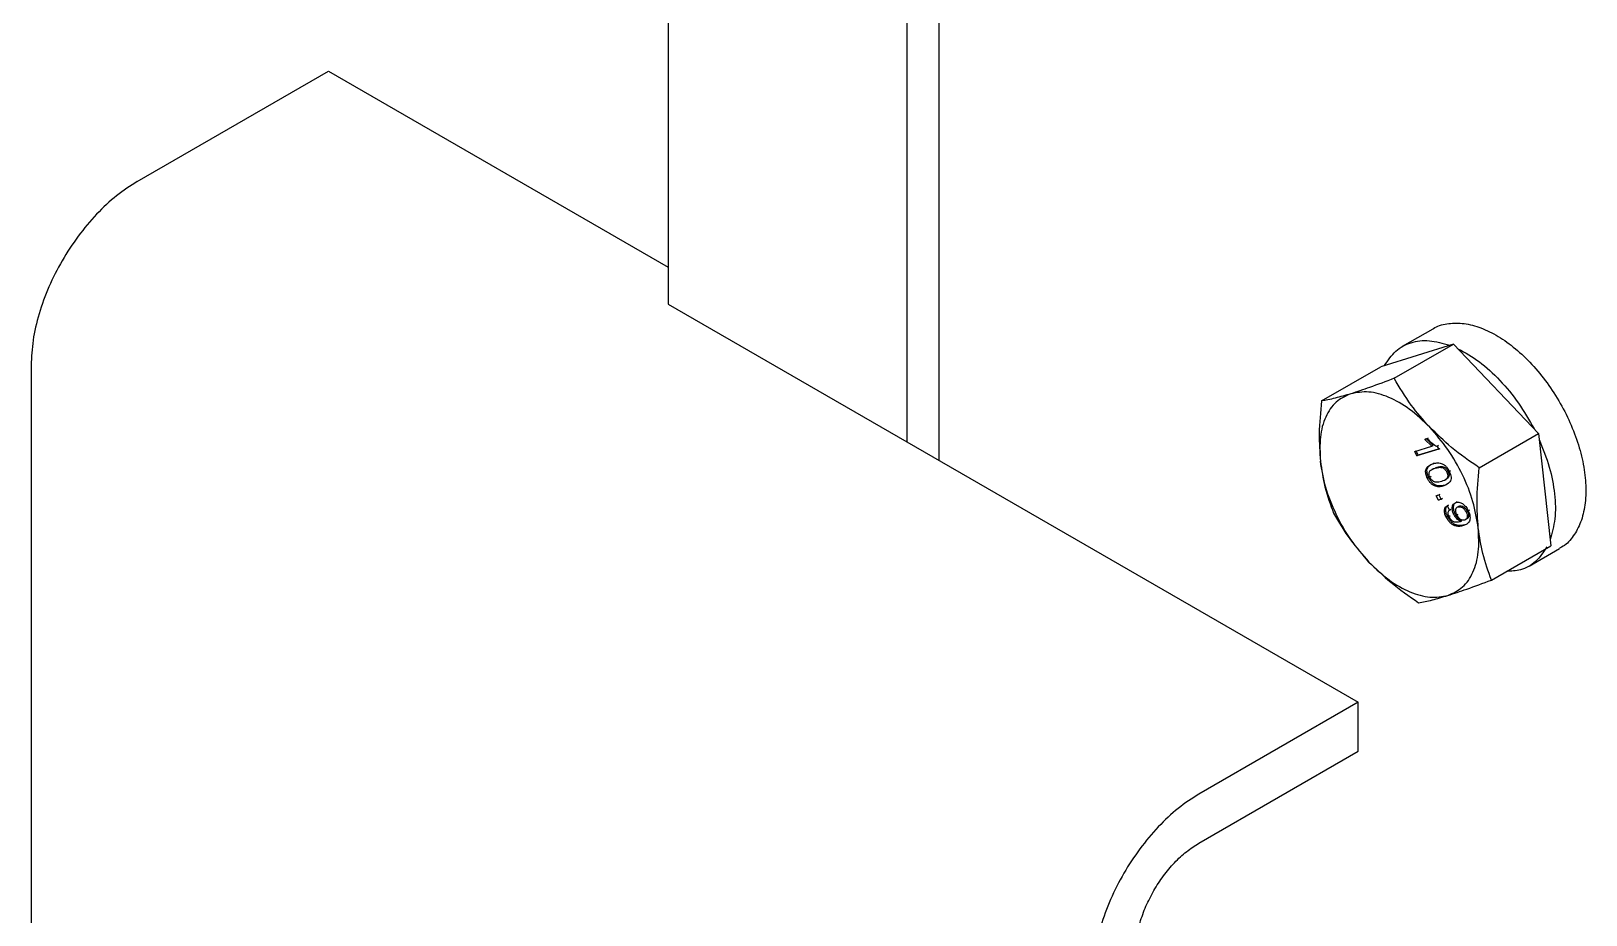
# Model space of a CAD drawing. Header units: millimetres. Extents: x 861 to 27901, y 673 to 17923.
# Drawn here: x 23436.2 to 23600.4, y 7315.2 to 7408.6 of the extents above; entities that cross this region are included whole.
import ezdxf

# ---------------------------------------------------------------- set-up
doc = ezdxf.new("R2010")
doc.units = ezdxf.units.MM
doc.header["$LTSCALE"] = 33.3

msp = doc.modelspace()

# ---------------------------------------------------------------- linework, layer by layer
at = {"color": 7, "linetype": 'Continuous', "lineweight": 25}
for p, q in [((23532.1, 7473.94), (23532.1, 7363.24)), ((23528.74, 7472), (23528.74, 7365.18)), ((23503.51, 7457.43), (23503.51, 7379.74)), ((23447.45, 7392.69), (23467.63, 7404.34)), ((23467.63, 7404.34), (23503.51, 7383.63)), ((23503.51, 7379.74), (23576.4, 7337.67)), ((23584.28, 7377.1), (23581.06, 7375.25)), ((23586.47, 7375.51), (23578.78, 7373.11)), ((23580.21, 7371.89), (23586.47, 7375.51)), ((23586.47, 7375.51), (23595.45, 7366.05)), ((23436.24, 7373.27), (23436.24, 7308.53)), ((23572.52, 7369.5), (23578.78, 7373.11)), ((23583.42, 7365.44), (23583.69, 7365.53)), ((23583.42, 7365.44), (23583.57, 7365.53)), ((23584.17, 7364.71), (23583.42, 7365.44)), ((23584.31, 7364.79), (23583.57, 7365.53)), ((23583.69, 7365.53), (23583.83, 7365.61)), ((23589.19, 7362.44), (23595.45, 7366.05)), ((23595.45, 7366.05), (23596.73, 7354.19)), ((23582.39, 7364.15), (23584.17, 7364.71)), ((23582.39, 7364.15), (23582.53, 7364.23)), ((23582.61, 7363.69), (23582.39, 7364.15)), ((23582.75, 7363.77), (23582.53, 7364.23)), ((23584.9, 7364.4), (23582.61, 7363.69)), ((23582.61, 7363.69), (23582.75, 7363.77)), ((23584.85, 7364.42), (23582.75, 7363.77)), ((23584.17, 7364.71), (23584.31, 7364.79)), ((23584.89, 7364.78), (23584.75, 7364.7)), ((23584.75, 7364.7), (23584.9, 7364.4)), ((23584.9, 7364.4), (23585.04, 7364.48)), ((23583.54, 7362.22), (23583.68, 7362.3)), ((23584.33, 7362.34), (23584.19, 7362.26)), ((23584.3, 7362.87), (23584.44, 7362.95)), ((23584.34, 7362.32), (23584.67, 7362.48)), ((23584.67, 7362.48), (23584.53, 7362.4)), ((23585.37, 7362.42), (23585.51, 7362.5)), ((23585.9, 7362.06), (23585.76, 7361.98)), ((23586.02, 7362.06), (23586.16, 7362.14)), ((23583.85, 7361.42), (23583.71, 7361.34)), ((23584.11, 7361.5), (23583.97, 7361.42)), ((23585.54, 7361.13), (23585.68, 7361.21)), ((23584.64, 7359.47), (23584.93, 7359.57)), ((23584.64, 7359.47), (23584.78, 7359.56)), ((23584.87, 7359.01), (23584.64, 7359.47)), ((23585.16, 7359.1), (23584.87, 7359.01)), ((23584.87, 7359.01), (23585.01, 7359.09)), ((23584.93, 7359.57), (23585.07, 7359.65)), ((23584.93, 7359.57), (23585.16, 7359.1)), ((23585.14, 7359.13), (23585.01, 7359.09)), ((23585.3, 7359.18), (23585.16, 7359.1)), ((23585.78, 7358.43), (23585.92, 7358.51)), ((23585.78, 7358.43), (23586.04, 7357.97)), ((23586.73, 7358.78), (23586.87, 7358.86)), ((23587.08, 7358.39), (23586.94, 7358.31)), ((23585.68, 7357.24), (23585.82, 7357.32)), ((23585.96, 7357.3), (23586.1, 7357.38)), ((23586.04, 7357.97), (23586.18, 7358.05)), ((23586.49, 7357.52), (23586.63, 7357.6)), ((23586.77, 7358.19), (23586.77, 7358.19)), ((23586.82, 7357.45), (23586.96, 7357.54)), ((23587.14, 7356.75), (23587.28, 7356.83)), ((23587.14, 7356.75), (23587.19, 7356.77)), ((23587.19, 7356.77), (23587.33, 7356.85)), ((23587.28, 7356.83), (23587.33, 7356.85)), ((23587.78, 7356.99), (23587.64, 7356.91)), ((23587.94, 7357.82), (23587.8, 7357.74)), ((23587.82, 7357.03), (23587.96, 7357.11)), ((23588.02, 7357.9), (23588.16, 7357.98)), ((23590.47, 7350.58), (23596.73, 7354.19)), ((23594.45, 7352.06), (23597.66, 7353.92)), ((23576.4, 7337.67), (23559.58, 7327.96)), ((23576.4, 7332.49), (23576.4, 7337.67)), ((23559.58, 7322.78), (23576.4, 7332.49))]:
    msp.add_line(p, q, dxfattribs=at)
for points in [[(23447.45, 7392.69), (23446.72, 7392.22), (23445.25, 7391.27), (23443.13, 7389.28), (23441.18, 7386.96), (23439.47, 7384.35), (23438.06, 7381.56), (23437.03, 7378.71), (23436.36, 7375.88), (23436.28, 7374.14), (23436.24, 7373.27)], [(23579.18, 7373.23), (23579.55, 7373.79), (23580.28, 7374.89), (23581.93, 7375.75), (23583.87, 7376.01), (23585.34, 7375.59), (23586.07, 7375.38)], [(23586.94, 7375.01), (23587.7, 7374.59), (23589.21, 7373.75), (23591.39, 7371.74), (23593.4, 7369.33), (23594.45, 7367.47), (23594.98, 7366.54)], [(23575.62, 7370.26), (23575.07, 7370.01), (23573.97, 7369.51), (23572.89, 7367.88), (23572.28, 7365.76), (23572.37, 7364.01), (23572.41, 7363.14)], [(23583.95, 7366.73), (23583.25, 7367.4), (23581.85, 7368.74), (23579.62, 7369.98), (23577.46, 7370.6), (23576.23, 7370.37), (23575.62, 7370.26)], [(23589.08, 7356.08), (23588.93, 7357), (23588.63, 7358.84), (23587.48, 7361.7), (23585.93, 7364.45), (23584.61, 7365.97), (23583.95, 7366.73)], [(23595.52, 7365.43), (23595.9, 7364.46), (23596.68, 7362.51), (23597.21, 7359.64), (23597.28, 7356.97), (23596.87, 7355.54), (23596.66, 7354.82)], [(23577.54, 7352.48), (23576.88, 7353.24), (23575.57, 7354.77), (23574.01, 7357.51), (23572.87, 7360.38), (23572.56, 7362.22), (23572.41, 7363.14)], [(23585.88, 7348.95), (23586.42, 7349.2), (23587.52, 7349.7), (23588.6, 7351.33), (23589.21, 7353.46), (23589.12, 7355.2), (23589.08, 7356.08)], [(23577.54, 7352.48), (23578.24, 7351.81), (23579.64, 7350.47), (23581.87, 7349.24), (23584.03, 7348.62), (23585.26, 7348.84), (23585.88, 7348.95)], [(23559.58, 7327.96), (23558.84, 7327.49), (23557.37, 7326.55), (23555.26, 7324.55), (23553.31, 7322.23), (23551.6, 7319.62), (23550.19, 7316.84), (23549.16, 7313.98), (23548.49, 7311.15), (23548.41, 7309.41), (23548.36, 7308.54)], [(23552.85, 7311.13), (23552.87, 7311.65), (23552.92, 7312.7), (23553.32, 7314.4), (23553.95, 7316.11), (23554.79, 7317.78), (23555.81, 7319.34), (23556.98, 7320.74), (23558.26, 7321.93), (23559.14, 7322.5), (23559.58, 7322.78)]]:
    msp.add_open_spline(points, degree=3, dxfattribs=at)
for points, knots in [([(23584.28, 7377.09), (23584.3, 7377.11), (23584.71, 7377.44), (23585.75, 7377.69), (23587.36, 7377.78), (23589.13, 7377.36), (23590.96, 7376.52), (23592.79, 7375.26), (23594.56, 7373.63), (23596.19, 7371.7), (23597.63, 7369.54), (23598.81, 7367.23), (23599.71, 7364.85), (23600.28, 7362.5), (23600.5, 7360.26), (23600.36, 7358.22), (23599.87, 7356.44), (23599.04, 7355.04), (23598.27, 7354.2), (23597.73, 7353.98), (23597.65, 7353.95)], [0, 0, 0, 0, 0.0028951, 0.0645511, 0.126207, 0.187863, 0.249519, 0.3111749, 0.3728309, 0.4344869, 0.4961428, 0.5577988, 0.6194547, 0.6811107, 0.7427667, 0.8044226, 0.8660786, 0.9277346, 0.9893905, 1, 1, 1, 1]), ([(23580.21, 7371.89), (23579.32, 7371.56), (23577.63, 7370.92), (23576.26, 7370.47), (23575.62, 7370.26)], [0, 0, 0, 0, 0.532771, 1, 1, 1, 1]), ([(23583.95, 7366.73), (23583.28, 7367.5), (23581.83, 7369.14), (23580.77, 7370.94), (23580.21, 7371.89)], [0, 0, 0, 0, 0.467229, 1, 1, 1, 1]), ([(23575.62, 7370.26), (23575.04, 7370.09), (23573.81, 7369.73), (23572.97, 7369.58), (23572.52, 7369.5)], [0, 0, 0, 0, 0.467229, 1, 1, 1, 1]), ([(23572.52, 7369.5), (23572.41, 7368.33), (23572.2, 7366.14), (23572.34, 7364.09), (23572.41, 7363.14)], [0, 0, 0, 0, 0.532771, 1, 1, 1, 1]), ([(23589.19, 7362.44), (23588.18, 7363.13), (23586.29, 7364.44), (23584.7, 7366), (23583.95, 7366.73)], [0, 0, 0, 0, 0.532771, 1, 1, 1, 1]), ([(23583.69, 7365.53), (23583.86, 7365.35), (23584.2, 7364.98), (23584.57, 7364.79), (23584.75, 7364.7)], [0, 0, 0, 0, 0.500866, 1, 1, 1, 1]), ([(23572.41, 7363.14), (23572.54, 7362.22), (23572.83, 7360.25), (23573.47, 7358.55), (23573.8, 7357.64)], [0, 0, 0, 0, 0.467229, 1, 1, 1, 1]), ([(23583.71, 7361.34), (23583.64, 7361.49), (23583.54, 7361.73), (23583.52, 7361.99), (23583.52, 7362.13), (23583.53, 7362.19), (23583.54, 7362.22)], [0, 0, 0, 0, 0.498795, 0.749148, 0.874576, 1, 1, 1, 1]), ([(23583.54, 7362.22), (23583.58, 7362.31), (23583.65, 7362.49), (23583.91, 7362.72), (23584.14, 7362.81), (23584.3, 7362.87)], [0, 0, 0, 0, 0.249754, 0.499871, 1, 1, 1, 1]), ([(23583.85, 7361.42), (23583.78, 7361.57), (23583.69, 7361.81), (23583.65, 7362.11), (23583.67, 7362.24), (23583.68, 7362.3)], [0, 0, 0, 0, 0.499036, 0.74951, 1, 1, 1, 1]), ([(23583.68, 7362.3), (23583.72, 7362.39), (23583.79, 7362.57), (23583.92, 7362.68), (23583.99, 7362.73)], [0, 0, 0, 0, 0.499636, 1, 1, 1, 1]), ([(23583.97, 7361.42), (23583.94, 7361.49), (23583.88, 7361.65), (23583.87, 7361.86), (23583.91, 7362.03), (23584.11, 7362.26), (23584.34, 7362.34), (23584.53, 7362.4)], [0, 0, 0, 0, 0.124696, 0.249462, 0.374432, 0.499637, 1, 1, 1, 1]), ([(23584.3, 7362.87), (23584.43, 7362.9), (23584.7, 7362.97), (23585.08, 7362.95), (23585.4, 7362.81), (23585.65, 7362.62), (23585.86, 7362.36), (23585.97, 7362.16), (23586.02, 7362.06)], [0, 0, 0, 0, 0.250482, 0.500346, 0.631705, 0.750221, 0.874987, 1, 1, 1, 1]), ([(23584.53, 7362.4), (23584.66, 7362.43), (23584.85, 7362.48), (23585.13, 7362.5), (23585.29, 7362.44), (23585.37, 7362.42)], [0, 0, 0, 0, 0.500372, 0.750515, 1, 1, 1, 1]), ([(23584.67, 7362.48), (23584.8, 7362.51), (23584.99, 7362.56), (23585.27, 7362.58), (23585.43, 7362.52), (23585.51, 7362.5)], [0, 0, 0, 0, 0.500372, 0.750515, 1, 1, 1, 1]), ([(23585.76, 7361.98), (23585.79, 7361.9), (23585.85, 7361.75), (23585.86, 7361.54), (23585.82, 7361.36), (23585.62, 7361.13), (23585.39, 7361.06), (23585.2, 7361)], [0, 0, 0, 0, 0.124745, 0.249484, 0.374471, 0.499648, 1, 1, 1, 1]), ([(23585.37, 7362.42), (23585.4, 7362.39), (23585.48, 7362.35), (23585.59, 7362.24), (23585.68, 7362.12), (23585.73, 7362.03), (23585.76, 7361.98)], [0, 0, 0, 0, 0.2501585, 0.5001556, 0.7500324, 1, 1, 1, 1]), ([(23586.02, 7362.06), (23586.07, 7361.95), (23586.16, 7361.74), (23586.22, 7361.43), (23586.2, 7361.15), (23585.99, 7360.76), (23585.68, 7360.63), (23585.43, 7360.53)], [0, 0, 0, 0, 0.125373, 0.250644, 0.375698, 0.501113, 1, 1, 1, 1]), ([(23585.51, 7362.5), (23585.54, 7362.47), (23585.62, 7362.43), (23585.73, 7362.33), (23585.81, 7362.22), (23585.86, 7362.13), (23585.88, 7362.08), (23585.9, 7362.06)], [0, 0, 0, 0, 0.250055, 0.499949, 0.749722, 0.874857, 1, 1, 1, 1]), ([(23585.9, 7362.06), (23585.93, 7361.98), (23585.99, 7361.83), (23586, 7361.62), (23585.96, 7361.45), (23585.85, 7361.31), (23585.74, 7361.26), (23585.67, 7361.24)], [0, 0, 0, 0, 0.183123, 0.366237, 0.549716, 0.733474, 1, 1, 1, 1]), ([(23589.08, 7356.08), (23589.01, 7357.03), (23588.87, 7359.08), (23589.08, 7361.27), (23589.19, 7362.44)], [0, 0, 0, 0, 0.467229, 1, 1, 1, 1]), ([(23585.43, 7360.53), (23585.3, 7360.49), (23585.03, 7360.42), (23584.66, 7360.44), (23584.33, 7360.58), (23584.09, 7360.76), (23583.87, 7361.03), (23583.76, 7361.23), (23583.71, 7361.34)], [0, 0, 0, 0, 0.2504758, 0.5003474, 0.6257683, 0.7501762, 0.8749697, 1, 1, 1, 1]), ([(23585.57, 7360.61), (23585.44, 7360.57), (23585.17, 7360.5), (23584.8, 7360.52), (23584.47, 7360.66), (23584.23, 7360.85), (23584.01, 7361.11), (23583.9, 7361.32), (23583.85, 7361.42)], [0, 0, 0, 0, 0.250472, 0.500339, 0.626188, 0.75018, 0.874972, 1, 1, 1, 1]), ([(23585.2, 7361), (23585.02, 7360.94), (23584.78, 7360.87), (23584.45, 7360.93), (23584.27, 7361.04), (23584.1, 7361.2), (23584.01, 7361.35), (23583.97, 7361.42)], [0, 0, 0, 0, 0.50041, 0.625613, 0.75058, 0.875344, 1, 1, 1, 1]), ([(23585.68, 7357.24), (23585.63, 7357.37), (23585.54, 7357.57), (23585.5, 7357.82), (23585.5, 7358.05), (23585.58, 7358.29), (23585.71, 7358.38), (23585.78, 7358.43)], [0, 0, 0, 0, 0.249859, 0.375718, 0.500481, 0.749846, 1, 1, 1, 1]), ([(23585.82, 7357.32), (23585.77, 7357.45), (23585.68, 7357.65), (23585.64, 7357.9), (23585.64, 7358.13), (23585.72, 7358.37), (23585.85, 7358.46), (23585.92, 7358.51)], [0, 0, 0, 0, 0.249859, 0.375956, 0.500482, 0.749847, 1, 1, 1, 1]), ([(23586.49, 7357.52), (23586.46, 7357.59), (23586.39, 7357.74), (23586.34, 7357.96), (23586.32, 7358.17), (23586.34, 7358.36), (23586.4, 7358.52), (23586.51, 7358.68), (23586.64, 7358.74), (23586.73, 7358.78)], [0, 0, 0, 0, 0.125074, 0.250064, 0.373261, 0.500199, 0.624296, 0.750369, 1, 1, 1, 1]), ([(23586.63, 7357.6), (23586.62, 7357.63), (23586.58, 7357.71), (23586.53, 7357.86), (23586.48, 7358.04), (23586.46, 7358.25), (23586.48, 7358.44), (23586.54, 7358.6), (23586.61, 7358.71), (23586.68, 7358.75), (23586.7, 7358.76)], [0, 0, 0, 0, 0.07547, 0.150945, 0.301578, 0.450313, 0.603034, 0.752855, 0.90453, 1, 1, 1, 1]), ([(23586.73, 7358.78), (23586.83, 7358.8), (23586.98, 7358.83), (23587.22, 7358.76), (23587.41, 7358.66), (23587.59, 7358.51), (23587.81, 7358.28), (23587.94, 7358.05), (23588.02, 7357.9)], [0, 0, 0, 0, 0.2498689, 0.3764535, 0.5003477, 0.6272386, 0.7508241, 1, 1, 1, 1]), ([(23587.08, 7358.39), (23587.14, 7358.4), (23587.28, 7358.43), (23587.49, 7358.34), (23587.64, 7358.23), (23587.8, 7358.07), (23587.88, 7357.92), (23587.94, 7357.82)], [0, 0, 0, 0, 0.2502502, 0.4998414, 0.6292884, 0.7506655, 1, 1, 1, 1]), ([(23573.8, 7357.64), (23574.36, 7356.69), (23575.41, 7354.89), (23576.86, 7353.25), (23577.54, 7352.48)], [0, 0, 0, 0, 0.532771, 1, 1, 1, 1]), ([(23587.52, 7356.34), (23587.38, 7356.3), (23587.1, 7356.22), (23586.69, 7356.26), (23586.34, 7356.43), (23586.09, 7356.64), (23585.85, 7356.92), (23585.74, 7357.13), (23585.68, 7357.24)], [0, 0, 0, 0, 0.250485, 0.500119, 0.627899, 0.750092, 0.874994, 1, 1, 1, 1]), ([(23587.66, 7356.42), (23587.52, 7356.38), (23587.24, 7356.31), (23586.83, 7356.34), (23586.48, 7356.51), (23586.23, 7356.72), (23585.99, 7357), (23585.88, 7357.21), (23585.82, 7357.32)], [0, 0, 0, 0, 0.250485, 0.500118, 0.62804, 0.750092, 0.874994, 1, 1, 1, 1]), ([(23586.04, 7357.97), (23586, 7357.94), (23585.92, 7357.88), (23585.86, 7357.75), (23585.86, 7357.63), (23585.87, 7357.52), (23585.91, 7357.41), (23585.94, 7357.34), (23585.96, 7357.3)], [0, 0, 0, 0, 0.276477, 0.499318, 0.623718, 0.749496, 0.874756, 1, 1, 1, 1]), ([(23585.96, 7357.3), (23585.99, 7357.23), (23586.07, 7357.09), (23586.22, 7356.92), (23586.39, 7356.79), (23586.71, 7356.69), (23586.95, 7356.72), (23587.14, 7356.75)], [0, 0, 0, 0, 0.1252073, 0.25031, 0.3753386, 0.5006201, 1, 1, 1, 1]), ([(23587.19, 7356.77), (23587.13, 7356.81), (23586.99, 7356.88), (23586.8, 7357.06), (23586.62, 7357.27), (23586.54, 7357.43), (23586.49, 7357.52)], [0, 0, 0, 0, 0.248943, 0.49945, 0.750285, 1, 1, 1, 1]), ([(23587.33, 7356.85), (23587.27, 7356.89), (23587.13, 7356.96), (23586.94, 7357.14), (23586.76, 7357.35), (23586.68, 7357.51), (23586.63, 7357.6)], [0, 0, 0, 0, 0.24954, 0.50198, 0.751372, 1, 1, 1, 1]), ([(23586.82, 7357.45), (23586.78, 7357.55), (23586.72, 7357.7), (23586.69, 7357.89), (23586.7, 7358.02), (23586.73, 7358.13), (23586.8, 7358.24), (23586.88, 7358.28), (23586.94, 7358.31)], [0, 0, 0, 0, 0.249521, 0.373851, 0.499889, 0.624096, 0.750315, 1, 1, 1, 1]), ([(23587.64, 7356.91), (23587.57, 7356.9), (23587.48, 7356.88), (23587.33, 7356.92), (23587.21, 7356.98), (23587.1, 7357.07), (23586.96, 7357.22), (23586.88, 7357.36), (23586.82, 7357.45)], [0, 0, 0, 0, 0.249976, 0.378222, 0.500342, 0.627452, 0.750811, 1, 1, 1, 1]), ([(23586.94, 7358.31), (23587, 7358.32), (23587.14, 7358.35), (23587.35, 7358.26), (23587.5, 7358.15), (23587.66, 7357.99), (23587.74, 7357.84), (23587.8, 7357.74)], [0, 0, 0, 0, 0.25025, 0.499842, 0.629576, 0.750665, 1, 1, 1, 1]), ([(23588.02, 7357.9), (23588.07, 7357.8), (23588.16, 7357.59), (23588.21, 7357.29), (23588.22, 7357.01), (23588.13, 7356.7), (23587.89, 7356.47), (23587.64, 7356.38), (23587.52, 7356.34)], [0, 0, 0, 0, 0.125064, 0.25009, 0.37511, 0.500169, 0.749441, 1, 1, 1, 1]), ([(23587.8, 7357.74), (23587.84, 7357.64), (23587.9, 7357.5), (23587.91, 7357.31), (23587.9, 7357.18), (23587.86, 7357.08), (23587.78, 7356.97), (23587.69, 7356.94), (23587.64, 7356.91)], [0, 0, 0, 0, 0.249017, 0.372138, 0.499365, 0.623562, 0.749893, 1, 1, 1, 1]), ([(23587.94, 7357.82), (23587.98, 7357.73), (23588.04, 7357.58), (23588.05, 7357.39), (23588.04, 7357.26), (23588, 7357.16), (23587.92, 7357.05), (23587.83, 7357.02), (23587.78, 7356.99)], [0, 0, 0, 0, 0.249017, 0.371845, 0.499365, 0.623226, 0.749892, 1, 1, 1, 1]), ([(23590.47, 7350.58), (23590.14, 7351.49), (23589.51, 7353.19), (23589.22, 7355.16), (23589.08, 7356.08)], [0, 0, 0, 0, 0.532771, 1, 1, 1, 1]), ([(23596.33, 7354.07), (23595.96, 7353.52), (23595.22, 7352.43), (23593.73, 7351.57), (23592.56, 7351.52), (23592.05, 7351.49)], [0, 0, 0, 0, 0.362113, 0.724226, 1, 1, 1, 1]), ([(23577.54, 7352.48), (23578.28, 7351.75), (23579.88, 7350.19), (23581.77, 7348.88), (23582.78, 7348.18)], [0, 0, 0, 0, 0.467229, 1, 1, 1, 1]), ([(23585.88, 7348.95), (23586.52, 7349.16), (23587.89, 7349.61), (23589.58, 7350.24), (23590.47, 7350.58)], [0, 0, 0, 0, 0.467229, 1, 1, 1, 1]), ([(23582.78, 7348.18), (23583.23, 7348.26), (23584.07, 7348.41), (23585.3, 7348.78), (23585.88, 7348.95)], [0, 0, 0, 0, 0.532771, 1, 1, 1, 1])]:
    msp.add_open_spline(points, degree=3, knots=knots, dxfattribs=at)

doc.saveas('drawing.dxf')
